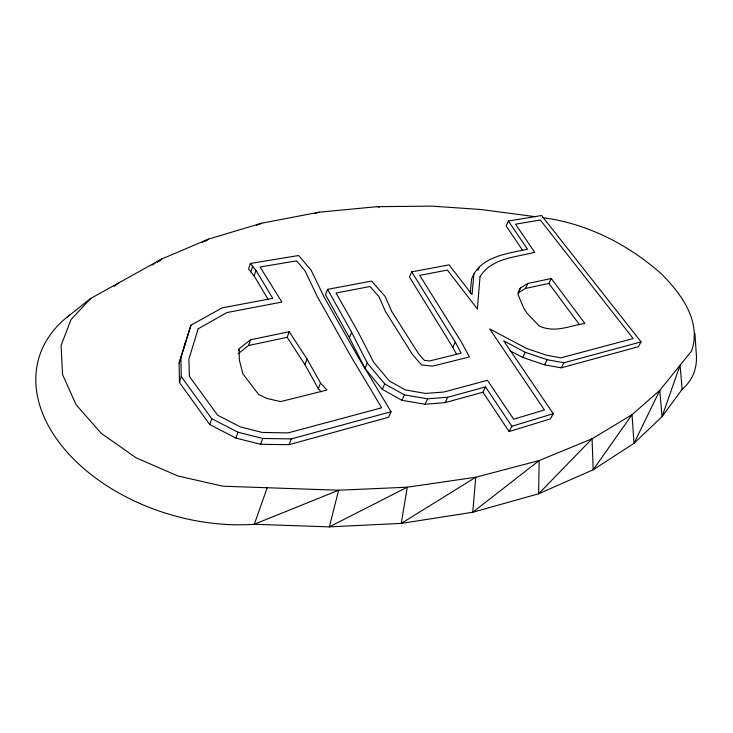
<?xml version="1.0" encoding="UTF-8"?>
<svg xmlns="http://www.w3.org/2000/svg" width="733" height="733" viewBox="0 0 733 733"><rect width="100%" height="100%" fill="white"/><g stroke="black" fill="none" stroke-linecap="round" stroke-linejoin="round"><path stroke-width="1.1" d="M509.985 350.695L522.702 357.457L544.518 364.805L561.24 367.838L638.287 346.736L641.073 341.88L541.614 215.529L508.372 221.027L527.458 249.156C508.363 253.636 485.09 255.469 473.866 274.005L472.043 294.565L449.072 264.87L411.689 271.87L409.5 277.092L452.847 347.405L456.577 354.433M470.274 293.191L471.548 279.09L473.866 274.005M542.741 217.674C586.766 223.299 628.117 244.41 661.166 273.675C681.049 293.466 701.967 321.604 691.503 351.08L659.792 390.35L632.029 414.704L592.072 438.783L539.158 460.553L475.744 477.229L407.273 487.198L338.646 490.221L222.979 486.217L177.908 475.992L136.036 457.786L101.108 433.24L76.03 404.625L62.543 374.526L61.105 345.445L71.037 319.524L90.828 298.368L161.947 258.905L208.364 239.15L261.589 223.226L319.276 212.167L377.367 206.66L431.856 206.129L481.022 209.519L535.026 216.656M179.109 363.202L190.928 325.223L222.136 307.851L272.786 298.349L255.954 270.321L250.384 263.486L298.633 255.515L311.177 270.285L323.876 296.59L357.447 355.817L391.055 411.744L388.609 417.269L289.068 444.665L260.591 444.308L235.87 438.05L209.775 424.581L179.448 382.47L179.109 363.202L190.928 325.223M183.836 348.102L185.605 342.238M179.448 382.47L181.253 376.551L180.886 357.301M250.384 263.486L248.569 269.066L254.122 275.892L267.976 299.101M250.805 271.815L252.628 266.235M254.122 275.892L255.954 270.321M209.775 424.581L211.736 418.68L181.253 376.551M238.582 350.612L239.224 348.697L250.494 339.8L289.205 331.701L307.045 359.023L320.532 383.047L326.927 390.057L280.556 401.592L266.913 398.45L258.621 394.51L242.88 373.803L239.27 359.692L239.224 348.697M238.161 353.764L248.551 345.509L250.494 339.8M235.87 438.05L237.932 432.186L211.736 418.68M267.224 487.747L254.287 524.269A169.882 112.827 16.6 0 1 66.657 451.629A169.882 112.827 16.6 0 1 70.038 314.851M321.155 391.788L318.324 388.682L304.919 364.649L287.18 337.327L289.205 331.701M260.591 444.308L262.735 438.481L291.294 438.902L391.055 411.744M411.689 271.87L455.285 342.137L461.194 353.178L429.446 361.002L424.352 360.389L418.406 353.553L391.743 311.443L385.137 296.434L371.604 281.06L327.541 289.361L325.498 294.813L349.412 337.693L364.988 368.525L382.333 389.379L401.996 400.319L425.094 404.25L445.169 402.619L482.919 392.201L485.53 386.923L511.872 426.285L509.105 431.572L482.919 392.201M520.357 288.078L517.984 294.373L523.774 308.217L526.963 313.147L539.231 325.993C555.156 333.258 568.918 325.873 584.907 323.482L551.326 278.531L527.842 283.46L520.357 288.078L517.919 293.081L525.405 288.445L548.861 283.442L551.326 278.531M304.919 364.649L307.045 359.023M289.068 444.665L291.294 438.902M318.324 388.682L320.532 383.047M349.412 337.693L351.602 332.214L327.541 289.361M364.988 368.525L367.27 363.027L351.602 332.214M382.333 389.379L384.706 383.881L367.27 363.027M401.996 400.319L404.433 394.858L427.605 398.834L447.726 397.24L485.53 386.923M477.943 270.294L479.327 267.261M508.372 221.027L506.127 225.892L522.583 250.292M425.094 404.25L427.605 398.834M452.847 347.405L455.285 342.137M445.169 402.619L447.726 397.24M525.405 288.445L527.842 283.46M522.702 357.457L525.314 352.326L547.185 359.711L563.952 362.771L641.073 341.88M544.518 364.805L547.185 359.711M561.24 367.838L563.952 362.771M525.314 352.326L503.727 340.863L553.223 413.705L550.401 418.882L509.105 431.572M682.157 389.278L662.036 416.656L634.008 443.328L593.18 469.771L538.618 493.785L472.758 512.266L401.272 523.399L329.337 526.871L254.287 524.269L338.646 490.221L329.337 526.871L407.273 487.198L401.272 523.399L475.744 477.229L472.758 512.266L539.158 460.553L538.618 493.785L592.072 438.783L593.18 469.771L632.029 414.704L634.008 443.328L659.792 390.35L662.036 416.656L680.059 365.263L682.157 389.278A134.139 71.376 27.2 0 0 696.35 354.726L694.884 333.497M67.427 316.867L90.828 298.368M114.009 286.466L118.471 283.03M157.439 262.203L161.947 258.905L157.109 261.938M205.625 241.084L208.364 239.15L202.345 242.275M152.272 264.979L155.176 263.156M256.348 225.361L261.589 223.226M314.924 213.523L319.276 212.167M511.872 426.285L553.223 413.705M248.551 345.509L287.18 337.327M377.367 206.66L379.557 207.201M237.932 432.186L262.735 438.481M384.706 383.881L404.433 394.858M548.861 283.442L579.537 324.756M480.023 276.707L477.385 309.033L447.405 270.074L419.734 275.351L461.396 342.045L469.432 356.934L432.479 366.179L421.493 364.878L412.468 354.46L385.421 311.424L379.043 296.792L370.037 286.511L336.062 293.017L358.153 332.04L373.647 362.239L389.443 381.041L405.532 389.974L425.488 393.419L443.886 392.018L487.445 380.308L513.65 419.212L544.454 409.976L489.717 328.934L526.45 348.422L546.552 355.212L560.855 357.841L633.184 338.545L540.313 220.028L515.546 224.197L534.724 252.289C515.665 257.347 491.449 257.934 480.023 276.707M198.148 328.796L188.912 359.088L189.361 376.35L217.646 415.199L240.277 426.853L262.249 432.452L288.087 432.891L381.682 407.795L350.878 356.284L317.343 296.645L304.955 270.715L296.618 260.847L260.087 266.986L281.884 302.069L227.01 312.533L198.148 328.796"/></g></svg>
